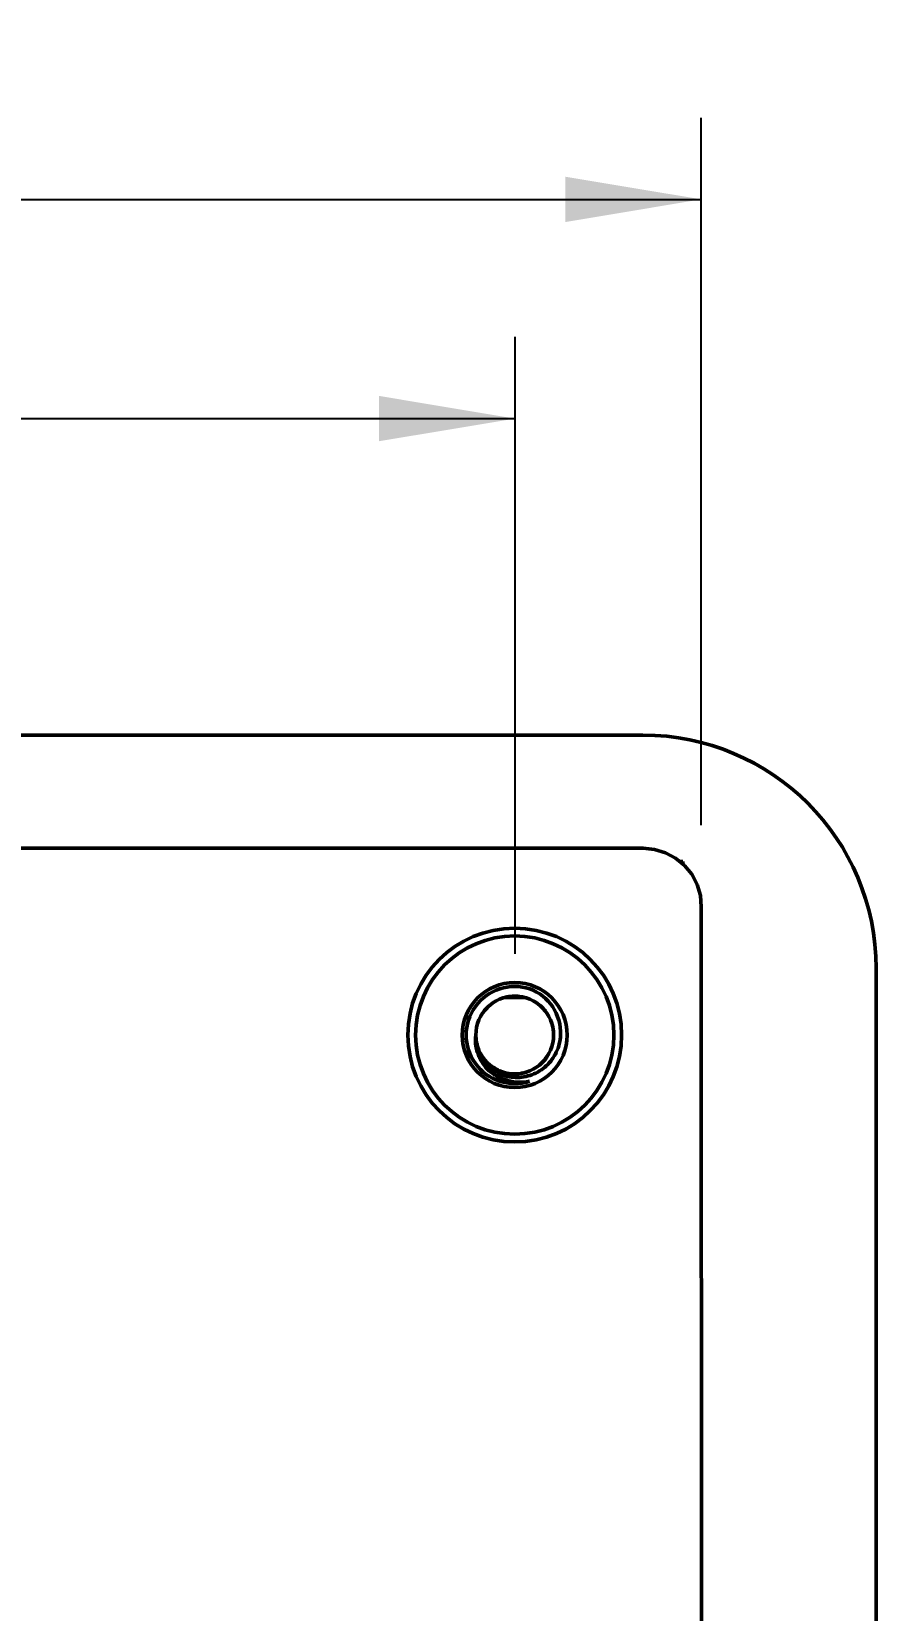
# Model space of a CAD drawing. Header units: millimetres. Extents: x 37 to 347, y 164 to 266.
# Drawn here: x 311.26 to 332.99, y 218.33 to 258.96 of the extents above; entities that cross this region are included whole.
import ezdxf

# ---------------------------------------------------------------- set-up
doc = ezdxf.new("R2010")
doc.units = ezdxf.units.MM
doc.header["$LTSCALE"] = 0.75
doc.layers.add('Visible', color=7, linetype='Continuous', lineweight=50)
doc.layers.add('尺寸标注', color=3, linetype='Continuous', lineweight=25)
doc.styles.get("Standard").update_dxf_attribs({"font": 'arial.ttf'})
doc.dimstyles.new('Dim-ISO-25', dxfattribs={"dimtxt": 3.5, "dimasz": 3.5, "dimexe": 2.1, "dimexo": 2.1, "dimgap": 1.4, "dimtad": 1, "dimzin": 12, "dimdsep": 46, "dimtxsty": 'Standard', "dimcen": 0, "dimazin": 3, "dimtp": 0.1, "dimtm": 0.1, "dimtfac": 0.714286, "dimtmove": 0, "dimatfit": 3, "dimfxl": 1, "dimtzin": 12, "dimarcsym": 0})

# ---------------------------------------------------------------- blocks, each defined once
blk = doc.blocks.new('*D79')
at = {"color": 0, "linetype": 'ByBlock', "lineweight": -2}
for p, q in [((249.817, 235.29), (249.817, 251.103)), ((323.697, 235.232), (323.697, 251.103)), ((249.817, 249.003), (323.697, 249.003))]:
    blk.add_line(p, q, dxfattribs=at)
at = {"color": 0, "linetype": 'ByBlock'}
for points in [[(249.817, 249.003), (253.317, 248.42), (253.317, 249.587)], [(323.697, 249.003), (320.197, 248.42), (320.197, 249.587)]]:
    blk.add_solid(points, dxfattribs=at)
at = {"layer": 'Defpoints', "color": 0, "linetype": 'ByBlock'}
for p in [(249.817, 233.19), (323.697, 233.132)]:
    blk.add_point(p, dxfattribs=at)
at = {"color": 0, "linetype": 'ByBlock', "lineweight": -2, "insert": (286.757, 251.681), "char_height": 2.5, "attachment_point": 5}
blk.add_mtext('73.9', dxfattribs=at)
blk = doc.blocks.new('*D80')
at = {"color": 0, "linetype": 'ByBlock', "lineweight": -2}
for p, q in [((245.043, 238.539), (245.043, 256.745)), ((328.49, 238.539), (328.49, 256.745)), ((245.043, 254.645), (328.49, 254.645))]:
    blk.add_line(p, q, dxfattribs=at)
at = {"color": 0, "linetype": 'ByBlock'}
for points in [[(245.043, 254.645), (248.543, 254.061), (248.543, 255.228)], [(328.49, 254.645), (324.99, 254.061), (324.99, 255.228)]]:
    blk.add_solid(points, dxfattribs=at)
at = {"layer": 'Defpoints', "color": 0, "linetype": 'ByBlock'}
for p in [(245.043, 236.439), (328.49, 236.439)]:
    blk.add_point(p, dxfattribs=at)
at = {"color": 0, "linetype": 'ByBlock', "lineweight": -2, "insert": (286.767, 257.322), "char_height": 2.5, "attachment_point": 5}
blk.add_mtext('\\A0;83.45', dxfattribs=at)

msp = doc.modelspace()

# ---------------------------------------------------------------- linework, layer by layer
at = {"layer": 'Visible'}
for p, q in [((246.546, 240.848), (326.986, 240.859)), ((326.99, 237.946), (246.55, 237.939)), ((327.284, 237.918), (326.99, 237.946)), ((327.567, 237.832), (327.284, 237.918)), ((327.828, 237.692), (327.567, 237.832)), ((328.056, 237.505), (327.828, 237.692)), ((328.017, 237.609), (327.929, 237.609)), ((328.017, 237.537), (328.017, 237.609)), ((328.243, 237.277), (328.056, 237.505)), ((328.383, 237.016), (328.243, 237.277)), ((328.469, 236.733), (328.383, 237.016)), ((328.49, 236.439), (328.469, 236.733)), ((328.497, 184.279), (328.49, 236.439)), ((332.987, 234.86), (332.994, 185.86)), ((323.934, 234.109), (323.446, 234.109))]:
    msp.add_line(p, q, dxfattribs=at)
at = {"layer": 'Visible', "extrusion": (0, 0, -1)}
for radius in [2.75, 2.55, 1.35]:
    msp.add_circle((-323.69, 233.139), radius, dxfattribs=at)
at = {"layer": 'Visible'}
msp.add_circle((323.69, 233.139), 1, dxfattribs=at)
at = {"layer": 'Visible', "extrusion": (0, 0, -1)}
msp.add_arc((-326.987, 234.859), 6, 89.992, 179.992, dxfattribs=at)
at = {"layer": 'Visible'}
for centre, radius, start, end in [((323.69, 233.139), 1.25, 72.0009, 287.7855), ((323.691, 233.127), 1.012, 80.5087, 101.0821), ((323.657, 233.19), 1.213, 357.6212, 69.7698), ((323.697, 233.132), 1.009, 122.4168, 143.3277), ((323.681, 233.129), 1.013, 37.9129, 59.2646), ((323.673, 233.136), 1.018, 0.1918, 16.2597)]:
    msp.add_arc(centre, radius, start, end, dxfattribs=at)
for points, knots in [([(324.072, 231.949), (323.962, 231.926), (323.85, 231.918), (323.631, 231.934), (323.525, 231.956), (323.281, 232.042), (323.149, 232.119), (322.91, 232.336), (322.833, 232.459), (322.74, 232.649), (322.708, 232.75), (322.678, 232.949), (322.677, 233.045), (322.69, 233.139)], [-0.1622568, -0.1622568, -0.1622568, -0.1622568, -0.1413563, -0.1413563, -0.1213954, -0.1213954, -0.0927809, -0.0927809, -0.0607838, -0.0607838, -0.0288974, -0.0288974, 0, 0, 0, 0]), ([(322.69, 233.139), (322.686, 233.07), (322.69, 233), (322.711, 232.862), (322.728, 232.794), (322.8, 232.602), (322.872, 232.486), (323.059, 232.285), (323.173, 232.203), (323.429, 232.086), (323.568, 232.054), (323.854, 232.044), (323.998, 232.068), (324.27, 232.17), (324.395, 232.247), (324.61, 232.446), (324.697, 232.567), (324.825, 232.838), (324.861, 232.987), (324.869, 233.139)], [-0.343751, -0.343751, -0.343751, -0.343751, -0.322689, -0.322689, -0.3016529, -0.3016529, -0.2606922, -0.2606922, -0.2188328, -0.2188328, -0.1763844, -0.1763844, -0.1332363, -0.1332363, -0.0897888, -0.0897888, -0.0456993, -0.0456993, -0.0000029, -0.0000029, -0.0000029, -0.0000029])]:
    msp.add_open_spline(points, degree=3, knots=knots, dxfattribs=at)
for points in [[(322.743, 232.82), (322.731, 232.855), (322.721, 232.89), (322.713, 232.926)], [(322.733, 232.85), (322.726, 232.873), (322.72, 232.897), (322.714, 232.921)], [(322.75, 232.798), (322.738, 232.831), (322.728, 232.865), (322.719, 232.902)], [(324.498, 232.55), (324.48, 232.526), (324.462, 232.502), (324.442, 232.48)], [(324.526, 232.591), (324.503, 232.555), (324.478, 232.522), (324.452, 232.491)], [(324.52, 232.582), (324.507, 232.562), (324.493, 232.542), (324.477, 232.523)], [(323.233, 232.25), (323.197, 232.268), (323.161, 232.29), (323.124, 232.315)], [(323.184, 232.277), (323.165, 232.288), (323.147, 232.299), (323.13, 232.311)], [(323.247, 232.243), (323.209, 232.262), (323.17, 232.284), (323.133, 232.309)], [(323.203, 232.266), (323.18, 232.279), (323.159, 232.292), (323.139, 232.305)], [(323.252, 232.241), (323.219, 232.256), (323.188, 232.274), (323.158, 232.293)], [(323.906, 232.163), (323.885, 232.158), (323.865, 232.154), (323.845, 232.151)], [(323.939, 232.171), (323.915, 232.165), (323.89, 232.159), (323.864, 232.154)]]:
    msp.add_open_spline(points, degree=3, dxfattribs=at)

# ---------------------------------------------------------------- dimensions: what is measured, and where the dimension line sits
at = {"layer": '尺寸标注'}
dim = msp.add_linear_dim(base=(328.49, 254.645), p1=(245.043, 236.439), p2=(328.49, 236.439), dimstyle='Dim-ISO-25', override={"dimtxt": 2.5, "dimtoh": 1}, dxfattribs=at)
dim.commit()
dim.dimension.update_dxf_attribs({"geometry": '*D80', "text_midpoint": (286.767, 257.322)})
dim = msp.add_linear_dim(base=(323.697, 249.003), p1=(249.817, 233.19), p2=(323.697, 233.132), text='73.9', dimstyle='Dim-ISO-25', override={"dimtxt": 2.5, "dimtoh": 1}, dxfattribs=at)
dim.commit()
dim.dimension.update_dxf_attribs({"geometry": '*D79', "text_midpoint": (286.757, 251.681)})

doc.saveas('drawing.dxf')
